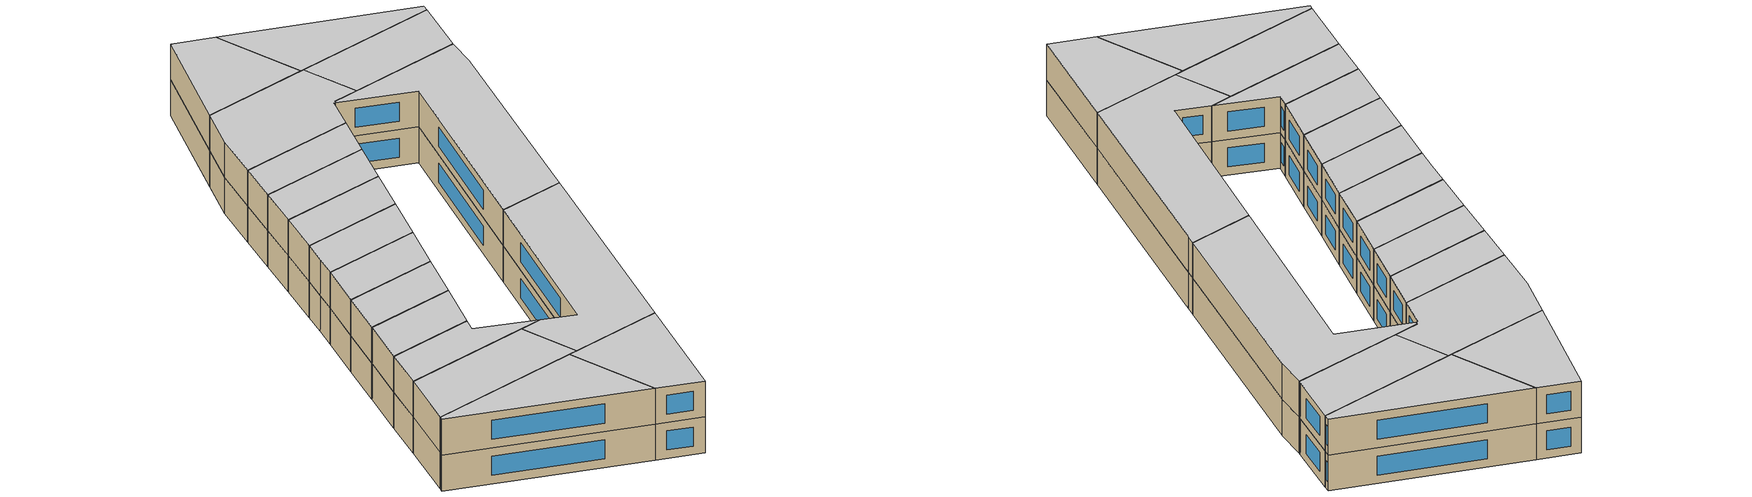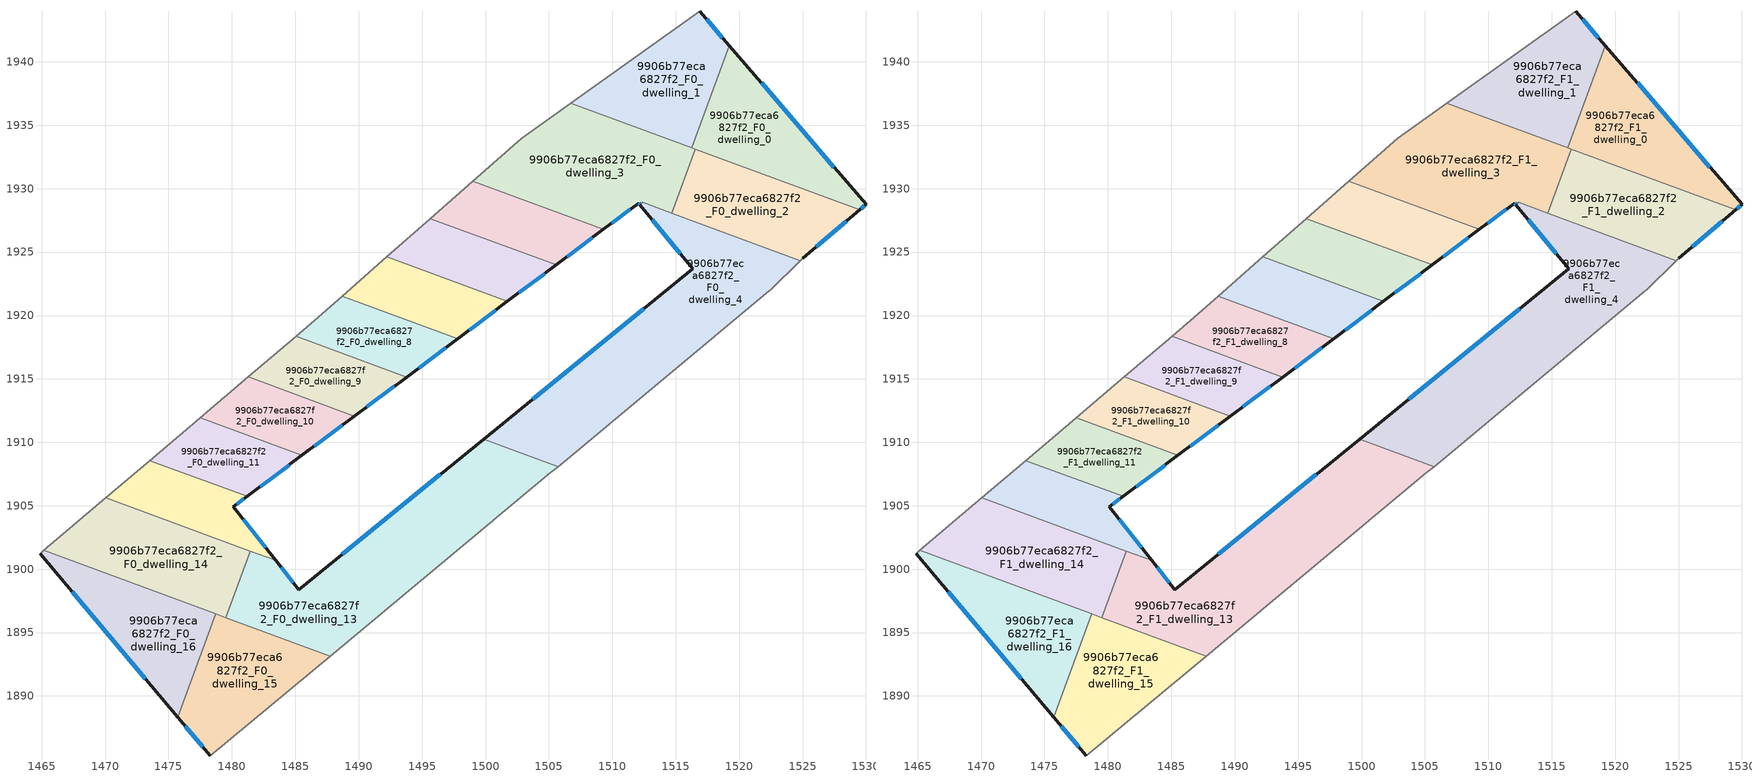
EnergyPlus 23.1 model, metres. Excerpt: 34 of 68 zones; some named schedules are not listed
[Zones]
9906b77eca6827f2_F0_dwelling_0
 floor ground (EU_floor_Construction): 1519.23,1941.28 1530,1928.77 1529.49,1928.33 1516.26,1933.21 z0
 wall outside (EU_wall_Construction): 1529.49,1928.33 1530,1928.77 1519.23,1941.28 z0:3
 wall to 9906b77eca6827f2_F0_dwelling_1 (EU_wall_Construction): 1519.23,1941.28 1516.26,1933.21 z0:3
 wall to 9906b77eca6827f2_F0_dwelling_2 (EU_wall_Construction): 1516.54,1933.11 1529.49,1928.33 z0:3
 wall to 9906b77eca6827f2_F0_dwelling_3 (EU_wall_Construction): 1516.26,1933.21 1516.54,1933.11 z0:3
 window (EU_Window_Construction): 1529.61,1928.44 1529.88,1928.67 / 1527.47,1931.7 1521.76,1938.34 z0.7:2.3
9906b77eca6827f2_F0_dwelling_1
 floor ground (EU_floor_Construction): 1516.89,1943.99 1519.23,1941.28 1516.26,1933.21 1506.7,1936.74 z0
 wall outside (EU_wall_Construction): 1519.23,1941.28 1516.89,1943.99 z0:3
 wall adiabatic (EU_wall_Construction): 1516.89,1943.99 1506.7,1936.74 z0:3
 wall to 9906b77eca6827f2_F0_dwelling_3 (EU_wall_Construction): 1506.7,1936.74 1516.26,1933.21 z0:3
 window (EU_Window_Construction): 1518.68,1941.91 1517.44,1943.35 z0.7:2.3
9906b77eca6827f2_F0_dwelling_10
 floor ground (EU_floor_Construction): 1489.67,1912.07 1485.53,1908.97 1477.49,1911.93 1481.3,1915.16 z0
 wall outside (EU_wall_Construction): 1485.53,1908.97 1489.67,1912.07 z0:3
 wall adiabatic (EU_wall_Construction): 1481.3,1915.16 1477.49,1911.93 z0:3
 wall to 9906b77eca6827f2_F0_dwelling_9 (EU_wall_Construction): 1489.67,1912.07 1481.3,1915.16 z0:3
 wall to 9906b77eca6827f2_F0_dwelling_11 (EU_wall_Construction): 1477.49,1911.93 1485.53,1908.97 z0:3
 window (EU_Window_Construction): 1486.5,1909.7 1488.69,1911.34 z0.7:2.3
9906b77eca6827f2_F0_dwelling_11
 floor ground (EU_floor_Construction): 1485.53,1908.97 1481.21,1905.73 1473.52,1908.57 1477.45,1911.9 1477.49,1911.93 z0
 wall outside (EU_wall_Construction): 1481.21,1905.73 1485.53,1908.97 z0:3
 wall adiabatic (EU_wall_Construction): 1477.49,1911.93 1477.45,1911.9 1473.52,1908.57 z0:3
 wall to 9906b77eca6827f2_F0_dwelling_12 (EU_wall_Construction): 1473.52,1908.57 1481.2,1905.73 z0:3
 window (EU_Window_Construction): 1482.22,1906.49 1484.51,1908.21 z0.7:2.3
9906b77eca6827f2_F0_dwelling_12
 floor ground (EU_floor_Construction): 1481.2,1905.73 1480.11,1904.91 1483.46,1900.69 1470.06,1905.63 1473.52,1908.57 z0
 wall outside (EU_wall_Construction): 1483.46,1900.69 1480.11,1904.91 1481.21,1905.73 z0:3
 wall adiabatic (EU_wall_Construction): 1473.52,1908.57 1470.06,1905.63 z0:3
 wall to 9906b77eca6827f2_F0_dwelling_14 (EU_wall_Construction): 1470.06,1905.63 1481.45,1901.43 z0:3
 wall to 9906b77eca6827f2_F0_dwelling_13 (EU_wall_Construction): 1481.45,1901.43 1483.46,1900.69 z0:3
 window (EU_Window_Construction): 1482.67,1901.68 1480.89,1903.92 / 1480.36,1905.1 1480.95,1905.54 z0.7:2.3
9906b77eca6827f2_F0_dwelling_13
 floor ground (EU_floor_Construction): 1505.72,1908.09 1504.96,1907.46 1504.88,1907.39 1487.75,1893.15 1479.52,1896.18 1481.45,1901.43 1483.46,1900.69 1485.29,1898.39 1499.85,1910.26 z0
 wall outside (EU_wall_Construction): 1499.85,1910.26 1485.29,1898.39 1483.46,1900.69 z0:3
 wall adiabatic (EU_wall_Construction): 1487.75,1893.15 1504.88,1907.39 1504.97,1907.46 1505.72,1908.09 z0:3
 wall to 9906b77eca6827f2_F0_dwelling_4 (EU_wall_Construction): 1505.72,1908.09 1499.85,1910.26 z0:3
 wall to 9906b77eca6827f2_F0_dwelling_14 (EU_wall_Construction): 1481.45,1901.43 1479.52,1896.18 z0:3
 wall to 9906b77eca6827f2_F0_dwelling_15 (EU_wall_Construction): 1479.52,1896.18 1487.75,1893.15 z0:3
 window (EU_Window_Construction): 1496.43,1907.47 1488.71,1901.17 / 1484.86,1898.93 1483.89,1900.15 z0.7:2.3
9906b77eca6827f2_F0_dwelling_14
 floor ground (EU_floor_Construction): 1481.45,1901.43 1479.52,1896.18 1465.16,1901.48 1470.06,1905.63 z0
 wall adiabatic (EU_wall_Construction): 1470.06,1905.63 1465.16,1901.48 z0:3
 wall to 9906b77eca6827f2_F0_dwelling_16 (EU_wall_Construction): 1465.16,1901.48 1478.75,1896.47 z0:3
 wall to 9906b77eca6827f2_F0_dwelling_15 (EU_wall_Construction): 1478.74,1896.47 1479.52,1896.18 z0:3
9906b77eca6827f2_F0_dwelling_15
 floor ground (EU_floor_Construction): 1487.75,1893.15 1478.3,1885.28 1475.74,1888.32 1478.74,1896.47 z0
 wall outside (EU_wall_Construction): 1475.74,1888.32 1478.3,1885.28 z0:3
 wall adiabatic (EU_wall_Construction): 1478.3,1885.28 1487.75,1893.15 z0:3
 wall to 9906b77eca6827f2_F0_dwelling_16 (EU_wall_Construction): 1478.74,1896.47 1475.74,1888.32 z0:3
 window (EU_Window_Construction): 1476.34,1887.61 1477.7,1886 z0.7:2.3
9906b77eca6827f2_F0_dwelling_16
 floor ground (EU_floor_Construction): 1478.74,1896.47 1475.74,1888.32 1464.87,1901.23 1465.16,1901.48 z0
 wall outside (EU_wall_Construction): 1464.87,1901.23 1475.74,1888.32 z0:3
 wall adiabatic (EU_wall_Construction): 1465.16,1901.48 1464.87,1901.23 z0:3
 window (EU_Window_Construction): 1467.42,1898.2 1473.19,1891.35 z0.7:2.3
9906b77eca6827f2_F0_dwelling_2
 floor ground (EU_floor_Construction): 1529.49,1928.33 1525.01,1924.52 1524.81,1924.33 1514.68,1928.07 1516.54,1933.11 z0
 wall outside (EU_wall_Construction): 1525.01,1924.52 1529.49,1928.33 z0:3
 wall adiabatic (EU_wall_Construction): 1524.81,1924.33 1525.01,1924.52 z0:3
 wall to 9906b77eca6827f2_F0_dwelling_3 (EU_wall_Construction): 1516.54,1933.11 1514.68,1928.07 z0:3
 wall to 9906b77eca6827f2_F0_dwelling_4 (EU_wall_Construction): 1514.68,1928.07 1524.81,1924.33 z0:3
 window (EU_Window_Construction): 1526.06,1925.42 1528.44,1927.44 z0.7:2.3
9906b77eca6827f2_F0_dwelling_3
 floor ground (EU_floor_Construction): 1516.54,1933.11 1514.68,1928.07 1512.39,1928.91 1512.17,1928.75 1512.08,1928.87 1509.3,1926.78 1498.99,1930.59 1502.84,1933.99 1506.7,1936.74 z0
 wall outside (EU_wall_Construction): 1509.3,1926.78 1512.08,1928.87 1512.17,1928.75 z0:3
 wall adiabatic (EU_wall_Construction): 1506.7,1936.74 1502.84,1933.99 1498.99,1930.59 z0:3
 wall to 9906b77eca6827f2_F0_dwelling_4 (EU_wall_Construction): 1512.17,1928.75 1512.39,1928.91 1514.68,1928.07 z0:3
 wall to 9906b77eca6827f2_F0_dwelling_5 (EU_wall_Construction): 1498.99,1930.59 1509.3,1926.78 z0:3
 window (EU_Window_Construction): 1512.1,1928.84 1512.15,1928.78 / 1509.95,1927.27 1511.43,1928.38 z0.7:2.3
9906b77eca6827f2_F0_dwelling_4
 floor ground (EU_floor_Construction): 1524.81,1924.33 1522.5,1922.05 1522.39,1921.96 1505.72,1908.09 1499.85,1910.26 1516.35,1923.7 1512.17,1928.75 1512.39,1928.91 z0
 wall outside (EU_wall_Construction): 1512.17,1928.75 1516.35,1923.7 1499.85,1910.26 z0:3
 wall adiabatic (EU_wall_Construction): 1505.72,1908.09 1522.39,1921.96 1522.5,1922.05 1524.81,1924.33 z0:3
 window (EU_Window_Construction): 1513.15,1927.57 1515.37,1924.89 / 1512.48,1920.54 1503.73,1913.41 z0.7:2.3
9906b77eca6827f2_F0_dwelling_5
 floor ground (EU_floor_Construction): 1509.3,1926.78 1505.56,1923.98 1495.65,1927.64 1498.99,1930.59 z0
 wall outside (EU_wall_Construction): 1505.56,1923.98 1509.3,1926.78 z0:3
 wall adiabatic (EU_wall_Construction): 1498.99,1930.59 1495.65,1927.64 z0:3
 wall to 9906b77eca6827f2_F0_dwelling_6 (EU_wall_Construction): 1495.65,1927.64 1505.56,1923.98 z0:3
 window (EU_Window_Construction): 1506.44,1924.64 1508.42,1926.13 z0.7:2.3
9906b77eca6827f2_F0_dwelling_6
 floor ground (EU_floor_Construction): 1505.56,1923.98 1501.72,1921.11 1492.22,1924.61 1495.65,1927.64 z0
 wall outside (EU_wall_Construction): 1501.72,1921.11 1505.56,1923.98 z0:3
 wall adiabatic (EU_wall_Construction): 1495.65,1927.64 1492.22,1924.61 z0:3
 wall to 9906b77eca6827f2_F0_dwelling_7 (EU_wall_Construction): 1492.22,1924.61 1501.72,1921.11 z0:3
 window (EU_Window_Construction): 1502.63,1921.78 1504.66,1923.31 z0.7:2.3
9906b77eca6827f2_F0_dwelling_7
 floor ground (EU_floor_Construction): 1501.72,1921.11 1497.8,1918.17 1488.72,1921.51 1492.22,1924.61 z0
 wall outside (EU_wall_Construction): 1497.8,1918.17 1501.72,1921.11 z0:3
 wall adiabatic (EU_wall_Construction): 1492.22,1924.61 1488.72,1921.51 z0:3
 wall to 9906b77eca6827f2_F0_dwelling_8 (EU_wall_Construction): 1488.71,1921.51 1497.8,1918.17 z0:3
 window (EU_Window_Construction): 1498.72,1918.86 1500.8,1920.42 z0.7:2.3
9906b77eca6827f2_F0_dwelling_8
 floor ground (EU_floor_Construction): 1497.8,1918.17 1493.77,1915.15 1485.07,1918.36 1486.82,1919.84 1488.72,1921.51 z0
 wall outside (EU_wall_Construction): 1493.77,1915.15 1497.8,1918.17 z0:3
 wall adiabatic (EU_wall_Construction): 1488.72,1921.51 1486.82,1919.84 1485.07,1918.36 z0:3
 wall to 9906b77eca6827f2_F0_dwelling_9 (EU_wall_Construction): 1485.07,1918.36 1493.77,1915.15 z0:3
 window (EU_Window_Construction): 1494.72,1915.86 1496.85,1917.46 z0.7:2.3
9906b77eca6827f2_F0_dwelling_9
 floor ground (EU_floor_Construction): 1493.77,1915.15 1489.67,1912.07 1481.3,1915.16 1485.07,1918.36 z0
 wall outside (EU_wall_Construction): 1489.67,1912.07 1493.77,1915.15 z0:3
 wall adiabatic (EU_wall_Construction): 1485.07,1918.36 1481.3,1915.16 z0:3
 window (EU_Window_Construction): 1490.63,1912.8 1492.81,1914.43 z0.7:2.3
9906b77eca6827f2_F1_dwelling_0
 floor to 9906b77eca6827f2_F0_dwelling_0 (EU_floor_Construction): 1519.23,1941.28 1530,1928.77 1529.49,1928.33 1516.26,1933.21 z3
 wall outside (EU_wall_Construction): 1529.49,1928.33 1530,1928.77 1519.23,1941.28 z3:6
 wall to 9906b77eca6827f2_F1_dwelling_1 (EU_wall_Construction): 1519.23,1941.28 1516.26,1933.21 z3:6
 wall to 9906b77eca6827f2_F1_dwelling_2 (EU_wall_Construction): 1516.54,1933.11 1529.49,1928.33 z3:6
 wall to 9906b77eca6827f2_F1_dwelling_3 (EU_wall_Construction): 1516.26,1933.21 1516.54,1933.11 z3:6
 window (EU_Window_Construction): 1529.61,1928.44 1529.88,1928.67 / 1527.47,1931.7 1521.76,1938.34 z3.7:5.3
 ceiling to 9906b77eca6827f2_F2_dwelling_0 (EU_floor_Construction): 1530,1928.77 1519.23,1941.28 1516.26,1933.21 1529.49,1928.33 z6
9906b77eca6827f2_F1_dwelling_1
 floor to 9906b77eca6827f2_F0_dwelling_1 (EU_floor_Construction): 1516.89,1943.99 1519.23,1941.28 1516.26,1933.21 1506.7,1936.74 z3
 wall outside (EU_wall_Construction): 1519.23,1941.28 1516.89,1943.99 z3:6
 wall adiabatic (EU_wall_Construction): 1516.89,1943.99 1506.7,1936.74 z3:6
 wall to 9906b77eca6827f2_F1_dwelling_3 (EU_wall_Construction): 1506.7,1936.74 1516.26,1933.21 z3:6
 window (EU_Window_Construction): 1518.68,1941.91 1517.44,1943.35 z3.7:5.3
 ceiling to 9906b77eca6827f2_F2_dwelling_1 (EU_floor_Construction): 1516.26,1933.21 1519.23,1941.28 1516.89,1943.99 1506.7,1936.74 z6
9906b77eca6827f2_F1_dwelling_10
 floor to 9906b77eca6827f2_F0_dwelling_10 (EU_floor_Construction): 1489.67,1912.07 1485.53,1908.97 1477.49,1911.93 1481.3,1915.16 z3
 wall outside (EU_wall_Construction): 1485.53,1908.97 1489.67,1912.07 z3:6
 wall adiabatic (EU_wall_Construction): 1481.3,1915.16 1477.49,1911.93 z3:6
 wall to 9906b77eca6827f2_F1_dwelling_9 (EU_wall_Construction): 1489.67,1912.07 1481.3,1915.16 z3:6
 wall to 9906b77eca6827f2_F1_dwelling_11 (EU_wall_Construction): 1477.49,1911.93 1485.53,1908.97 z3:6
 window (EU_Window_Construction): 1486.5,1909.7 1488.69,1911.34 z3.7:5.3
 ceiling to 9906b77eca6827f2_F2_dwelling_10 (EU_floor_Construction): 1489.67,1912.07 1481.3,1915.16 1477.49,1911.93 1485.53,1908.97 z6
9906b77eca6827f2_F1_dwelling_11
 floor to 9906b77eca6827f2_F0_dwelling_11 (EU_floor_Construction): 1485.53,1908.97 1481.2,1905.73 1473.52,1908.57 1477.45,1911.9 1477.49,1911.93 z3
 wall outside (EU_wall_Construction): 1481.21,1905.73 1485.53,1908.97 z3:6
 wall adiabatic (EU_wall_Construction): 1477.49,1911.93 1477.45,1911.9 1473.52,1908.57 z3:6
 wall to 9906b77eca6827f2_F1_dwelling_12 (EU_wall_Construction): 1473.52,1908.57 1481.2,1905.73 z3:6
 window (EU_Window_Construction): 1482.22,1906.49 1484.51,1908.21 z3.7:5.3
 ceiling to 9906b77eca6827f2_F2_dwelling_11 (EU_floor_Construction): 1485.53,1908.97 1477.49,1911.93 1477.45,1911.9 1473.52,1908.57 1481.2,1905.73 z6
9906b77eca6827f2_F1_dwelling_12
 floor to 9906b77eca6827f2_F0_dwelling_12 (EU_floor_Construction): 1481.2,1905.73 1480.11,1904.91 1483.46,1900.69 1470.06,1905.63 1473.52,1908.57 z3
 wall outside (EU_wall_Construction): 1483.46,1900.69 1480.11,1904.91 1481.21,1905.73 z3:6
 wall adiabatic (EU_wall_Construction): 1473.52,1908.57 1470.06,1905.63 z3:6
 wall to 9906b77eca6827f2_F1_dwelling_14 (EU_wall_Construction): 1470.06,1905.63 1481.45,1901.43 z3:6
 wall to 9906b77eca6827f2_F1_dwelling_13 (EU_wall_Construction): 1481.45,1901.43 1483.46,1900.69 z3:6
 window (EU_Window_Construction): 1482.67,1901.68 1480.89,1903.92 / 1480.36,1905.1 1480.95,1905.54 z3.7:5.3
 ceiling to 9906b77eca6827f2_F2_dwelling_12 (EU_floor_Construction): 1483.46,1900.69 1480.11,1904.91 1481.2,1905.73 1473.52,1908.57 1470.06,1905.63 z6
9906b77eca6827f2_F1_dwelling_13
 floor to 9906b77eca6827f2_F0_dwelling_13 (EU_floor_Construction): 1505.72,1908.09 1504.96,1907.46 1504.88,1907.39 1487.75,1893.15 1479.52,1896.18 1481.45,1901.43 1483.46,1900.69 1485.29,1898.39 1499.85,1910.26 z3
 wall outside (EU_wall_Construction): 1499.85,1910.26 1485.29,1898.39 1483.46,1900.69 z3:6
 wall adiabatic (EU_wall_Construction): 1487.75,1893.15 1504.88,1907.39 1504.97,1907.46 1505.72,1908.09 z3:6
 wall to 9906b77eca6827f2_F1_dwelling_4 (EU_wall_Construction): 1505.72,1908.09 1499.85,1910.26 z3:6
 wall to 9906b77eca6827f2_F1_dwelling_14 (EU_wall_Construction): 1481.45,1901.43 1479.52,1896.18 z3:6
 wall to 9906b77eca6827f2_F1_dwelling_15 (EU_wall_Construction): 1479.52,1896.18 1487.75,1893.15 z3:6
 window (EU_Window_Construction): 1496.43,1907.47 1488.71,1901.17 / 1484.86,1898.93 1483.89,1900.15 z3.7:5.3
 ceiling to 9906b77eca6827f2_F2_dwelling_13 (EU_floor_Construction): 1504.88,1907.39 1504.96,1907.46 1505.72,1908.09 1499.85,1910.26 1485.29,1898.39 1483.46,1900.69 1481.45,1901.43 1479.52,1896.18 1487.75,1893.15 z6
9906b77eca6827f2_F1_dwelling_14
 floor to 9906b77eca6827f2_F0_dwelling_14 (EU_floor_Construction): 1481.45,1901.43 1479.52,1896.18 1465.16,1901.48 1470.06,1905.63 z3
 wall adiabatic (EU_wall_Construction): 1470.06,1905.63 1465.16,1901.48 z3:6
 wall to 9906b77eca6827f2_F1_dwelling_16 (EU_wall_Construction): 1465.16,1901.48 1478.75,1896.47 z3:6
 wall to 9906b77eca6827f2_F1_dwelling_15 (EU_wall_Construction): 1478.74,1896.47 1479.52,1896.18 z3:6
 ceiling to 9906b77eca6827f2_F2_dwelling_14 (EU_floor_Construction): 1479.52,1896.18 1481.45,1901.43 1470.06,1905.63 1465.16,1901.48 z6
9906b77eca6827f2_F1_dwelling_15
 floor to 9906b77eca6827f2_F0_dwelling_15 (EU_floor_Construction): 1487.75,1893.15 1478.3,1885.28 1475.74,1888.32 1478.74,1896.47 z3
 wall outside (EU_wall_Construction): 1475.74,1888.32 1478.3,1885.28 z3:6
 wall adiabatic (EU_wall_Construction): 1478.3,1885.28 1487.75,1893.15 z3:6
 wall to 9906b77eca6827f2_F1_dwelling_16 (EU_wall_Construction): 1478.74,1896.47 1475.74,1888.32 z3:6
 window (EU_Window_Construction): 1476.34,1887.61 1477.7,1886 z3.7:5.3
 ceiling to 9906b77eca6827f2_F2_dwelling_15 (EU_floor_Construction): 1487.75,1893.15 1478.74,1896.47 1475.74,1888.32 1478.3,1885.28 z6
9906b77eca6827f2_F1_dwelling_16
 floor to 9906b77eca6827f2_F0_dwelling_16 (EU_floor_Construction): 1478.74,1896.47 1475.74,1888.32 1464.87,1901.23 1465.16,1901.48 z3
 wall outside (EU_wall_Construction): 1464.87,1901.23 1475.74,1888.32 z3:6
 wall adiabatic (EU_wall_Construction): 1465.16,1901.48 1464.87,1901.23 z3:6
 window (EU_Window_Construction): 1467.42,1898.2 1473.19,1891.35 z3.7:5.3
 ceiling to 9906b77eca6827f2_F2_dwelling_16 (EU_floor_Construction): 1475.74,1888.32 1478.74,1896.47 1465.16,1901.48 1464.87,1901.23 z6
9906b77eca6827f2_F1_dwelling_2
 floor to 9906b77eca6827f2_F0_dwelling_2 (EU_floor_Construction): 1529.49,1928.33 1525.01,1924.52 1524.81,1924.33 1514.68,1928.07 1516.54,1933.11 z3
 wall outside (EU_wall_Construction): 1525.01,1924.52 1529.49,1928.33 z3:6
 wall adiabatic (EU_wall_Construction): 1524.81,1924.33 1525.01,1924.52 z3:6
 wall to 9906b77eca6827f2_F1_dwelling_3 (EU_wall_Construction): 1516.54,1933.11 1514.68,1928.07 z3:6
 wall to 9906b77eca6827f2_F1_dwelling_4 (EU_wall_Construction): 1514.68,1928.07 1524.81,1924.33 z3:6
 window (EU_Window_Construction): 1526.06,1925.42 1528.44,1927.44 z3.7:5.3
 ceiling to 9906b77eca6827f2_F2_dwelling_2 (EU_floor_Construction): 1529.49,1928.33 1516.54,1933.11 1514.68,1928.07 1524.81,1924.33 1525.01,1924.52 z6
9906b77eca6827f2_F1_dwelling_3
 floor to 9906b77eca6827f2_F0_dwelling_3 (EU_floor_Construction): 1516.54,1933.11 1514.68,1928.07 1512.39,1928.91 1512.17,1928.75 1512.08,1928.87 1509.3,1926.78 1498.99,1930.59 1502.84,1933.99 1506.7,1936.74 z3
 wall outside (EU_wall_Construction): 1509.3,1926.78 1512.08,1928.87 1512.17,1928.75 z3:6
 wall adiabatic (EU_wall_Construction): 1506.7,1936.74 1502.84,1933.99 1498.99,1930.59 z3:6
 wall to 9906b77eca6827f2_F1_dwelling_4 (EU_wall_Construction): 1512.17,1928.75 1512.39,1928.91 1514.68,1928.07 z3:6
 wall to 9906b77eca6827f2_F1_dwelling_5 (EU_wall_Construction): 1498.99,1930.59 1509.3,1926.78 z3:6
 window (EU_Window_Construction): 1512.1,1928.84 1512.15,1928.78 / 1509.95,1927.27 1511.43,1928.38 z3.7:5.3
 ceiling to 9906b77eca6827f2_F2_dwelling_3 (EU_floor_Construction): 1514.68,1928.07 1516.54,1933.11 1506.7,1936.74 1502.84,1933.99 1498.99,1930.59 1509.3,1926.78 1512.08,1928.87 1512.17,1928.75 1512.39,1928.91 z6
9906b77eca6827f2_F1_dwelling_4
 floor to 9906b77eca6827f2_F0_dwelling_4 (EU_floor_Construction): 1524.81,1924.33 1522.5,1922.05 1522.38,1921.96 1505.72,1908.09 1499.85,1910.26 1516.35,1923.7 1512.17,1928.75 1512.39,1928.91 z3
 wall outside (EU_wall_Construction): 1512.17,1928.75 1516.35,1923.7 1499.85,1910.26 z3:6
 wall adiabatic (EU_wall_Construction): 1505.72,1908.09 1522.39,1921.96 1522.5,1922.05 1524.81,1924.33 z3:6
 window (EU_Window_Construction): 1513.15,1927.57 1515.37,1924.89 / 1512.48,1920.54 1503.73,1913.41 z3.7:5.3
 ceiling to 9906b77eca6827f2_F2_dwelling_4 (EU_floor_Construction): 1522.38,1921.96 1522.5,1922.05 1524.81,1924.33 1512.39,1928.91 1512.17,1928.75 1516.35,1923.7 1499.85,1910.26 1505.72,1908.09 z6
9906b77eca6827f2_F1_dwelling_5
 floor to 9906b77eca6827f2_F0_dwelling_5 (EU_floor_Construction): 1509.3,1926.78 1505.56,1923.98 1495.65,1927.64 1498.99,1930.59 z3
 wall outside (EU_wall_Construction): 1505.56,1923.98 1509.3,1926.78 z3:6
 wall adiabatic (EU_wall_Construction): 1498.99,1930.59 1495.65,1927.64 z3:6
 wall to 9906b77eca6827f2_F1_dwelling_6 (EU_wall_Construction): 1495.65,1927.64 1505.56,1923.98 z3:6
 window (EU_Window_Construction): 1506.44,1924.64 1508.42,1926.13 z3.7:5.3
 ceiling to 9906b77eca6827f2_F2_dwelling_5 (EU_floor_Construction): 1509.3,1926.78 1498.99,1930.59 1495.65,1927.64 1505.56,1923.98 z6
9906b77eca6827f2_F1_dwelling_6
 floor to 9906b77eca6827f2_F0_dwelling_6 (EU_floor_Construction): 1505.56,1923.98 1501.72,1921.11 1492.22,1924.61 1495.65,1927.64 z3
 wall outside (EU_wall_Construction): 1501.72,1921.11 1505.56,1923.98 z3:6
 wall adiabatic (EU_wall_Construction): 1495.65,1927.64 1492.22,1924.61 z3:6
 wall to 9906b77eca6827f2_F1_dwelling_7 (EU_wall_Construction): 1492.22,1924.61 1501.72,1921.11 z3:6
 window (EU_Window_Construction): 1502.63,1921.78 1504.66,1923.31 z3.7:5.3
 ceiling to 9906b77eca6827f2_F2_dwelling_6 (EU_floor_Construction): 1505.56,1923.98 1495.65,1927.64 1492.22,1924.61 1501.72,1921.11 z6
9906b77eca6827f2_F1_dwelling_7
 floor to 9906b77eca6827f2_F0_dwelling_7 (EU_floor_Construction): 1501.72,1921.11 1497.8,1918.17 1488.71,1921.51 1492.22,1924.61 z3
 wall outside (EU_wall_Construction): 1497.8,1918.17 1501.72,1921.11 z3:6
 wall adiabatic (EU_wall_Construction): 1492.22,1924.61 1488.72,1921.51 z3:6
 wall to 9906b77eca6827f2_F1_dwelling_8 (EU_wall_Construction): 1488.71,1921.51 1497.8,1918.17 z3:6
 window (EU_Window_Construction): 1498.72,1918.86 1500.8,1920.42 z3.7:5.3
 ceiling to 9906b77eca6827f2_F2_dwelling_7 (EU_floor_Construction): 1501.72,1921.11 1492.22,1924.61 1488.71,1921.51 1497.8,1918.17 z6
9906b77eca6827f2_F1_dwelling_8
 floor to 9906b77eca6827f2_F0_dwelling_8 (EU_floor_Construction): 1497.8,1918.17 1493.77,1915.15 1485.07,1918.36 1486.82,1919.84 1488.71,1921.51 z3
 wall outside (EU_wall_Construction): 1493.77,1915.15 1497.8,1918.17 z3:6
 wall adiabatic (EU_wall_Construction): 1488.72,1921.51 1486.82,1919.84 1485.07,1918.36 z3:6
 wall to 9906b77eca6827f2_F1_dwelling_9 (EU_wall_Construction): 1485.07,1918.36 1493.77,1915.15 z3:6
 window (EU_Window_Construction): 1494.72,1915.86 1496.85,1917.46 z3.7:5.3
 ceiling to 9906b77eca6827f2_F2_dwelling_8 (EU_floor_Construction): 1497.8,1918.17 1488.71,1921.51 1486.82,1919.84 1485.07,1918.36 1493.77,1915.15 z6
9906b77eca6827f2_F1_dwelling_9
 floor to 9906b77eca6827f2_F0_dwelling_9 (EU_floor_Construction): 1493.77,1915.15 1489.67,1912.07 1481.3,1915.16 1485.07,1918.36 z3
 wall outside (EU_wall_Construction): 1489.67,1912.07 1493.77,1915.15 z3:6
 wall adiabatic (EU_wall_Construction): 1485.07,1918.36 1481.3,1915.16 z3:6
 window (EU_Window_Construction): 1490.63,1912.8 1492.81,1914.43 z3.7:5.3
 ceiling to 9906b77eca6827f2_F2_dwelling_9 (EU_floor_Construction): 1493.77,1915.15 1485.07,1918.36 1481.3,1915.16 1489.67,1912.07 z6
[Building]
EU S2 Campaign: North Axis=0; Terrain=City; Solar Distribution=FullExterior
[Site:Location]
Budapest.Ferenc.Liszt.Intl.AP: Latitude=47.437; Longitude=19.256; Time Zone=1; Elevation=185
[SizingPeriod:WeatherFileDays]
AnnualSizingPeriod: Begin Month=1; Begin Day of Month=1; End Month=12; End Day of Month=31; Day of Week for Start Day=Monday; Use Weather File Daylight Saving Period=No; Use Weather File Rain and Snow Indicators=No
[MATERIAL]
EU_InternalMass_Material: Roughness=MediumRough; Thickness=0.1; Conductivity=1; Density=1800; Specific Heat=900; Thermal Absorptance=0.9; Solar Absorptance=0.7; Visible Absorptance=0.7
[MATERIAL:NOMASS] Roughness=MediumRough; Thermal Absorptance=0.9; Solar Absorptance=0.7; Visible Absorptance=0.7
Name | Thermal Resistance
EU_wall_NoMass | 0.832559
EU_floor_NoMass | 0.872794
[WINDOWMATERIAL:SIMPLEGLAZINGSYSTEM]
EU_Window_SimpleGlazing: UFactor=2.79869; Solar Heat Gain Coefficient=0.75; Visible Transmittance=0.75
[CONSTRUCTION]
EU_wall_Construction: EU_wall_NoMass
EU_floor_Construction: EU_floor_NoMass
EU_Window_Construction: EU_Window_SimpleGlazing
EU_InternalMass_Construction: EU_InternalMass_Material
[ZONE] Type=1; Multiplier=1; Ceiling Height=autocalculate; Floor Area=autocalculate; Part of Total Floor Area=Yes
Name | Volume
9906b77eca6827f2_F0_dwelling_0; 9906b77eca6827f2_F1_dwelling_0; 9906b77eca6827f2_F0_dwelling_15; 9906b77eca6827f2_F1_dwelling_15 | 198.294
9906b77eca6827f2_F0_dwelling_1; 9906b77eca6827f2_F1_dwelling_1 | 198.291
9906b77eca6827f2_F0_dwelling_10; 9906b77eca6827f2_F1_dwelling_10 | 113.872
9906b77eca6827f2_F0_dwelling_11; 9906b77eca6827f2_F1_dwelling_11 | 113.916
9906b77eca6827f2_F0_dwelling_12; 9906b77eca6827f2_F1_dwelling_12 | 122.114
9906b77eca6827f2_F0_dwelling_13; 9906b77eca6827f2_F1_dwelling_13 | 445.555
9906b77eca6827f2_F0_dwelling_14; 9906b77eca6827f2_F1_dwelling_14 | 230.148
9906b77eca6827f2_F0_dwelling_16; 9906b77eca6827f2_F1_dwelling_16; 9906b77eca6827f2_F0_dwelling_2; 9906b77eca6827f2_F1_dwelling_2 | 198.279
9906b77eca6827f2_F0_dwelling_3 | 301.002
9906b77eca6827f2_F1_dwelling_3 | 301.003
9906b77eca6827f2_F0_dwelling_4; 9906b77eca6827f2_F1_dwelling_4 | 441.333
9906b77eca6827f2_F0_dwelling_5; 9906b77eca6827f2_F1_dwelling_5 | 126.714
9906b77eca6827f2_F0_dwelling_6; 9906b77eca6827f2_F1_dwelling_6 | 124.904
9906b77eca6827f2_F0_dwelling_7 | 122.438
9906b77eca6827f2_F1_dwelling_7 | 122.439
9906b77eca6827f2_F0_dwelling_8 | 119.861
9906b77eca6827f2_F1_dwelling_8 | 119.86
9906b77eca6827f2_F0_dwelling_9; 9906b77eca6827f2_F1_dwelling_9 | 117.555
[INTERNALMASS] Construction=EU_InternalMass_Construction
Name | Zone or ZoneList | Surface Area
9906b77eca6827f2_F0_dwelling_0_EU_InternalMass | 9906b77eca6827f2_F0_dwelling_0 | 66.0977
9906b77eca6827f2_F0_dwelling_1_EU_InternalMass | 9906b77eca6827f2_F0_dwelling_1 | 66.1018
9906b77eca6827f2_F0_dwelling_2_EU_InternalMass | 9906b77eca6827f2_F0_dwelling_2 | 66.0934
9906b77eca6827f2_F0_dwelling_3_EU_InternalMass | 9906b77eca6827f2_F0_dwelling_3 | 100.334
9906b77eca6827f2_F0_dwelling_4_EU_InternalMass | 9906b77eca6827f2_F0_dwelling_4 | 147.117
9906b77eca6827f2_F0_dwelling_5_EU_InternalMass | 9906b77eca6827f2_F0_dwelling_5 | 42.2379
9906b77eca6827f2_F0_dwelling_6_EU_InternalMass | 9906b77eca6827f2_F0_dwelling_6 | 41.6346
9906b77eca6827f2_F0_dwelling_7_EU_InternalMass | 9906b77eca6827f2_F0_dwelling_7 | 40.8127
9906b77eca6827f2_F0_dwelling_8_EU_InternalMass | 9906b77eca6827f2_F0_dwelling_8 | 39.9535
9906b77eca6827f2_F0_dwelling_9_EU_InternalMass | 9906b77eca6827f2_F0_dwelling_9 | 39.1851
9906b77eca6827f2_F0_dwelling_10_EU_InternalMass | 9906b77eca6827f2_F0_dwelling_10 | 37.9613
9906b77eca6827f2_F0_dwelling_11_EU_InternalMass | 9906b77eca6827f2_F0_dwelling_11 | 37.9665
9906b77eca6827f2_F0_dwelling_12_EU_InternalMass | 9906b77eca6827f2_F0_dwelling_12 | 40.7047
9906b77eca6827f2_F0_dwelling_13_EU_InternalMass | 9906b77eca6827f2_F0_dwelling_13 | 148.538
9906b77eca6827f2_F0_dwelling_14_EU_InternalMass | 9906b77eca6827f2_F0_dwelling_14 | 76.7185
9906b77eca6827f2_F0_dwelling_15_EU_InternalMass | 9906b77eca6827f2_F0_dwelling_15 | 66.1021
9906b77eca6827f2_F0_dwelling_16_EU_InternalMass | 9906b77eca6827f2_F0_dwelling_16 | 66.096
9906b77eca6827f2_F1_dwelling_0_EU_InternalMass | 9906b77eca6827f2_F1_dwelling_0 | 66.0977
9906b77eca6827f2_F1_dwelling_1_EU_InternalMass | 9906b77eca6827f2_F1_dwelling_1 | 66.1018
9906b77eca6827f2_F1_dwelling_2_EU_InternalMass | 9906b77eca6827f2_F1_dwelling_2 | 66.0934
9906b77eca6827f2_F1_dwelling_3_EU_InternalMass | 9906b77eca6827f2_F1_dwelling_3 | 100.334
9906b77eca6827f2_F1_dwelling_4_EU_InternalMass | 9906b77eca6827f2_F1_dwelling_4 | 147.117
9906b77eca6827f2_F1_dwelling_5_EU_InternalMass | 9906b77eca6827f2_F1_dwelling_5 | 42.2379
9906b77eca6827f2_F1_dwelling_6_EU_InternalMass | 9906b77eca6827f2_F1_dwelling_6 | 41.6346
9906b77eca6827f2_F1_dwelling_7_EU_InternalMass | 9906b77eca6827f2_F1_dwelling_7 | 40.8127
9906b77eca6827f2_F1_dwelling_8_EU_InternalMass | 9906b77eca6827f2_F1_dwelling_8 | 39.9535
9906b77eca6827f2_F1_dwelling_9_EU_InternalMass | 9906b77eca6827f2_F1_dwelling_9 | 39.1851
9906b77eca6827f2_F1_dwelling_10_EU_InternalMass | 9906b77eca6827f2_F1_dwelling_10 | 37.9613
9906b77eca6827f2_F1_dwelling_11_EU_InternalMass | 9906b77eca6827f2_F1_dwelling_11 | 37.9665
9906b77eca6827f2_F1_dwelling_12_EU_InternalMass | 9906b77eca6827f2_F1_dwelling_12 | 40.7047
9906b77eca6827f2_F1_dwelling_13_EU_InternalMass | 9906b77eca6827f2_F1_dwelling_13 | 148.538
9906b77eca6827f2_F1_dwelling_14_EU_InternalMass | 9906b77eca6827f2_F1_dwelling_14 | 76.7185
9906b77eca6827f2_F1_dwelling_15_EU_InternalMass | 9906b77eca6827f2_F1_dwelling_15 | 66.1021
9906b77eca6827f2_F1_dwelling_16_EU_InternalMass | 9906b77eca6827f2_F1_dwelling_16 | 66.096
[OTHEREQUIPMENT] Fuel Type=Electricity; Design Level Calculation Method=Watts/Area; Power per Zone Floor Area=1; Fraction Latent=0; Fraction Radiant=0; Fraction Lost=0; Carbon Dioxide Generation Rate=0; EndUse Subcategory=EU_Step8_InternalGains
Name | Zone or ZoneList or Space or SpaceList | Schedule
EU_Step8_InternalGain_9906b77eca6827f2_F0_dwelling_0_f000 | 9906b77eca6827f2_F0_dwelling_0 | EU_Step8_GainSchedule_9906b77eca6827f2_F0_dwelling_0_f000
EU_Step8_InternalGain_9906b77eca6827f2_F0_dwelling_1_f000 | 9906b77eca6827f2_F0_dwelling_1 | EU_Step8_GainSchedule_9906b77eca6827f2_F0_dwelling_1_f000
EU_Step8_InternalGain_9906b77eca6827f2_F0_dwelling_2_f000 | 9906b77eca6827f2_F0_dwelling_2 | EU_Step8_GainSchedule_9906b77eca6827f2_F0_dwelling_2_f000
EU_Step8_InternalGain_9906b77eca6827f2_F0_dwelling_3_f000 | 9906b77eca6827f2_F0_dwelling_3 | EU_Step8_GainSchedule_9906b77eca6827f2_F0_dwelling_3_f000
EU_Step8_InternalGain_9906b77eca6827f2_F0_dwelling_4_f000 | 9906b77eca6827f2_F0_dwelling_4 | EU_Step8_GainSchedule_9906b77eca6827f2_F0_dwelling_4_f000
EU_Step8_InternalGain_9906b77eca6827f2_F0_dwelling_5_f000 | 9906b77eca6827f2_F0_dwelling_5 | EU_Step8_GainSchedule_9906b77eca6827f2_F0_dwelling_5_f000
EU_Step8_InternalGain_9906b77eca6827f2_F0_dwelling_6_f000 | 9906b77eca6827f2_F0_dwelling_6 | EU_Step8_GainSchedule_9906b77eca6827f2_F0_dwelling_6_f000
EU_Step8_InternalGain_9906b77eca6827f2_F0_dwelling_7_f000 | 9906b77eca6827f2_F0_dwelling_7 | EU_Step8_GainSchedule_9906b77eca6827f2_F0_dwelling_7_f000
EU_Step8_InternalGain_9906b77eca6827f2_F0_dwelling_8_f000 | 9906b77eca6827f2_F0_dwelling_8 | EU_Step8_GainSchedule_9906b77eca6827f2_F0_dwelling_8_f000
EU_Step8_InternalGain_9906b77eca6827f2_F0_dwelling_9_f000 | 9906b77eca6827f2_F0_dwelling_9 | EU_Step8_GainSchedule_9906b77eca6827f2_F0_dwelling_9_f000
EU_Step8_InternalGain_9906b77eca6827f2_F0_dwelling_10_f000 | 9906b77eca6827f2_F0_dwelling_10 | EU_Step8_GainSchedule_9906b77eca6827f2_F0_dwelling_10_f000
EU_Step8_InternalGain_9906b77eca6827f2_F0_dwelling_11_f000 | 9906b77eca6827f2_F0_dwelling_11 | EU_Step8_GainSchedule_9906b77eca6827f2_F0_dwelling_11_f000
EU_Step8_InternalGain_9906b77eca6827f2_F0_dwelling_12_f000 | 9906b77eca6827f2_F0_dwelling_12 | EU_Step8_GainSchedule_9906b77eca6827f2_F0_dwelling_12_f000
EU_Step8_InternalGain_9906b77eca6827f2_F0_dwelling_13_f000 | 9906b77eca6827f2_F0_dwelling_13 | EU_Step8_GainSchedule_9906b77eca6827f2_F0_dwelling_13_f000
EU_Step8_InternalGain_9906b77eca6827f2_F0_dwelling_14_f000 | 9906b77eca6827f2_F0_dwelling_14 | EU_Step8_GainSchedule_9906b77eca6827f2_F0_dwelling_14_f000
EU_Step8_InternalGain_9906b77eca6827f2_F0_dwelling_15_f000 | 9906b77eca6827f2_F0_dwelling_15 | EU_Step8_GainSchedule_9906b77eca6827f2_F0_dwelling_15_f000
EU_Step8_InternalGain_9906b77eca6827f2_F0_dwelling_16_f000 | 9906b77eca6827f2_F0_dwelling_16 | EU_Step8_GainSchedule_9906b77eca6827f2_F0_dwelling_16_f000
EU_Step8_InternalGain_9906b77eca6827f2_F1_dwelling_0_f000 | 9906b77eca6827f2_F1_dwelling_0 | EU_Step8_GainSchedule_9906b77eca6827f2_F1_dwelling_0_f000
EU_Step8_InternalGain_9906b77eca6827f2_F1_dwelling_1_f000 | 9906b77eca6827f2_F1_dwelling_1 | EU_Step8_GainSchedule_9906b77eca6827f2_F1_dwelling_1_f000
EU_Step8_InternalGain_9906b77eca6827f2_F1_dwelling_2_f000 | 9906b77eca6827f2_F1_dwelling_2 | EU_Step8_GainSchedule_9906b77eca6827f2_F1_dwelling_2_f000
EU_Step8_InternalGain_9906b77eca6827f2_F1_dwelling_3_f000 | 9906b77eca6827f2_F1_dwelling_3 | EU_Step8_GainSchedule_9906b77eca6827f2_F1_dwelling_3_f000
EU_Step8_InternalGain_9906b77eca6827f2_F1_dwelling_4_f000 | 9906b77eca6827f2_F1_dwelling_4 | EU_Step8_GainSchedule_9906b77eca6827f2_F1_dwelling_4_f000
EU_Step8_InternalGain_9906b77eca6827f2_F1_dwelling_5_f000 | 9906b77eca6827f2_F1_dwelling_5 | EU_Step8_GainSchedule_9906b77eca6827f2_F1_dwelling_5_f000
EU_Step8_InternalGain_9906b77eca6827f2_F1_dwelling_6_f000 | 9906b77eca6827f2_F1_dwelling_6 | EU_Step8_GainSchedule_9906b77eca6827f2_F1_dwelling_6_f000
EU_Step8_InternalGain_9906b77eca6827f2_F1_dwelling_7_f000 | 9906b77eca6827f2_F1_dwelling_7 | EU_Step8_GainSchedule_9906b77eca6827f2_F1_dwelling_7_f000
EU_Step8_InternalGain_9906b77eca6827f2_F1_dwelling_8_f000 | 9906b77eca6827f2_F1_dwelling_8 | EU_Step8_GainSchedule_9906b77eca6827f2_F1_dwelling_8_f000
EU_Step8_InternalGain_9906b77eca6827f2_F1_dwelling_9_f000 | 9906b77eca6827f2_F1_dwelling_9 | EU_Step8_GainSchedule_9906b77eca6827f2_F1_dwelling_9_f000
EU_Step8_InternalGain_9906b77eca6827f2_F1_dwelling_10_f000 | 9906b77eca6827f2_F1_dwelling_10 | EU_Step8_GainSchedule_9906b77eca6827f2_F1_dwelling_10_f000
EU_Step8_InternalGain_9906b77eca6827f2_F1_dwelling_11_f000 | 9906b77eca6827f2_F1_dwelling_11 | EU_Step8_GainSchedule_9906b77eca6827f2_F1_dwelling_11_f000
EU_Step8_InternalGain_9906b77eca6827f2_F1_dwelling_12_f000 | 9906b77eca6827f2_F1_dwelling_12 | EU_Step8_GainSchedule_9906b77eca6827f2_F1_dwelling_12_f000
EU_Step8_InternalGain_9906b77eca6827f2_F1_dwelling_13_f000 | 9906b77eca6827f2_F1_dwelling_13 | EU_Step8_GainSchedule_9906b77eca6827f2_F1_dwelling_13_f000
EU_Step8_InternalGain_9906b77eca6827f2_F1_dwelling_14_f000 | 9906b77eca6827f2_F1_dwelling_14 | EU_Step8_GainSchedule_9906b77eca6827f2_F1_dwelling_14_f000
EU_Step8_InternalGain_9906b77eca6827f2_F1_dwelling_15_f000 | 9906b77eca6827f2_F1_dwelling_15 | EU_Step8_GainSchedule_9906b77eca6827f2_F1_dwelling_15_f000
EU_Step8_InternalGain_9906b77eca6827f2_F1_dwelling_16_f000 | 9906b77eca6827f2_F1_dwelling_16 | EU_Step8_GainSchedule_9906b77eca6827f2_F1_dwelling_16_f000
[ZONEVENTILATION:DESIGNFLOWRATE] Schedule=EU_AlwaysOn; Design Flow Rate Calculation Method=AirChanges/Hour; Air Changes per Hour=0.475469; Ventilation Type=Natural; Fan Pressure Rise=0; Fan Total Efficiency=1; Constant Term Coefficient=1; Temperature Term Coefficient=0; Velocity Term Coefficient=0; Velocity Squared Term Coefficient=0; Minimum Indoor Temperature=-100; Maximum Indoor Temperature=100; Delta Temperature=-100; Minimum Outdoor Temperature=-100; Maximum Outdoor Temperature=100; Maximum Wind Speed=40
Name | Zone or ZoneList or Space or SpaceList
EU_ConstantAir_9906b77eca6827f2_F0_dwelling_0 | 9906b77eca6827f2_F0_dwelling_0
EU_ConstantAir_9906b77eca6827f2_F0_dwelling_1 | 9906b77eca6827f2_F0_dwelling_1
EU_ConstantAir_9906b77eca6827f2_F0_dwelling_2 | 9906b77eca6827f2_F0_dwelling_2
EU_ConstantAir_9906b77eca6827f2_F0_dwelling_3 | 9906b77eca6827f2_F0_dwelling_3
EU_ConstantAir_9906b77eca6827f2_F0_dwelling_4 | 9906b77eca6827f2_F0_dwelling_4
EU_ConstantAir_9906b77eca6827f2_F0_dwelling_5 | 9906b77eca6827f2_F0_dwelling_5
EU_ConstantAir_9906b77eca6827f2_F0_dwelling_6 | 9906b77eca6827f2_F0_dwelling_6
EU_ConstantAir_9906b77eca6827f2_F0_dwelling_7 | 9906b77eca6827f2_F0_dwelling_7
EU_ConstantAir_9906b77eca6827f2_F0_dwelling_8 | 9906b77eca6827f2_F0_dwelling_8
EU_ConstantAir_9906b77eca6827f2_F0_dwelling_9 | 9906b77eca6827f2_F0_dwelling_9
EU_ConstantAir_9906b77eca6827f2_F0_dwelling_10 | 9906b77eca6827f2_F0_dwelling_10
EU_ConstantAir_9906b77eca6827f2_F0_dwelling_11 | 9906b77eca6827f2_F0_dwelling_11
EU_ConstantAir_9906b77eca6827f2_F0_dwelling_12 | 9906b77eca6827f2_F0_dwelling_12
EU_ConstantAir_9906b77eca6827f2_F0_dwelling_13 | 9906b77eca6827f2_F0_dwelling_13
EU_ConstantAir_9906b77eca6827f2_F0_dwelling_14 | 9906b77eca6827f2_F0_dwelling_14
EU_ConstantAir_9906b77eca6827f2_F0_dwelling_15 | 9906b77eca6827f2_F0_dwelling_15
EU_ConstantAir_9906b77eca6827f2_F0_dwelling_16 | 9906b77eca6827f2_F0_dwelling_16
EU_ConstantAir_9906b77eca6827f2_F1_dwelling_0 | 9906b77eca6827f2_F1_dwelling_0
EU_ConstantAir_9906b77eca6827f2_F1_dwelling_1 | 9906b77eca6827f2_F1_dwelling_1
EU_ConstantAir_9906b77eca6827f2_F1_dwelling_2 | 9906b77eca6827f2_F1_dwelling_2
EU_ConstantAir_9906b77eca6827f2_F1_dwelling_3 | 9906b77eca6827f2_F1_dwelling_3
EU_ConstantAir_9906b77eca6827f2_F1_dwelling_4 | 9906b77eca6827f2_F1_dwelling_4
EU_ConstantAir_9906b77eca6827f2_F1_dwelling_5 | 9906b77eca6827f2_F1_dwelling_5
EU_ConstantAir_9906b77eca6827f2_F1_dwelling_6 | 9906b77eca6827f2_F1_dwelling_6
EU_ConstantAir_9906b77eca6827f2_F1_dwelling_7 | 9906b77eca6827f2_F1_dwelling_7
EU_ConstantAir_9906b77eca6827f2_F1_dwelling_8 | 9906b77eca6827f2_F1_dwelling_8
EU_ConstantAir_9906b77eca6827f2_F1_dwelling_9 | 9906b77eca6827f2_F1_dwelling_9
EU_ConstantAir_9906b77eca6827f2_F1_dwelling_10 | 9906b77eca6827f2_F1_dwelling_10
EU_ConstantAir_9906b77eca6827f2_F1_dwelling_11 | 9906b77eca6827f2_F1_dwelling_11
EU_ConstantAir_9906b77eca6827f2_F1_dwelling_12 | 9906b77eca6827f2_F1_dwelling_12
EU_ConstantAir_9906b77eca6827f2_F1_dwelling_13 | 9906b77eca6827f2_F1_dwelling_13
EU_ConstantAir_9906b77eca6827f2_F1_dwelling_14 | 9906b77eca6827f2_F1_dwelling_14
EU_ConstantAir_9906b77eca6827f2_F1_dwelling_15 | 9906b77eca6827f2_F1_dwelling_15
EU_ConstantAir_9906b77eca6827f2_F1_dwelling_16 | 9906b77eca6827f2_F1_dwelling_16
[HVACTEMPLATE:ZONE:IDEALLOADSAIRSYSTEM] System Availability Schedule=EU_AlwaysOn; Maximum Heating Supply Air Temperature=50; Minimum Cooling Supply Air Temperature=13; Maximum Heating Supply Air Humidity Ratio=0.0156; Minimum Cooling Supply Air Humidity Ratio=0.0077; Heating Limit=NoLimit; Cooling Limit=NoLimit; Heating Availability Schedule=EU_AlwaysOn; Cooling Availability Schedule=EU_CoolingOff; Dehumidification Control Type=ConstantSensibleHeatRatio; Cooling Sensible Heat Ratio=0.7; Dehumidification Setpoint=60; Humidification Control Type=None; Humidification Setpoint=30; Outdoor Air Method=None; Outdoor Air Flow Rate per Person=0.00944; Outdoor Air Flow Rate per Zone Floor Area=0; Outdoor Air Flow Rate per Zone=0; Demand Controlled Ventilation Type=None; Outdoor Air Economizer Type=NoEconomizer; Heat Recovery Type=None; Sensible Heat Recovery Effectiveness=0.7; Latent Heat Recovery Effectiveness=0.65
Name | Template Thermostat
9906b77eca6827f2_F0_dwelling_0 | EU_HeatOnly_9906b77eca6827f2_F0_dwelling_0
9906b77eca6827f2_F0_dwelling_1 | EU_HeatOnly_9906b77eca6827f2_F0_dwelling_1
9906b77eca6827f2_F0_dwelling_2 | EU_HeatOnly_9906b77eca6827f2_F0_dwelling_2
9906b77eca6827f2_F0_dwelling_3 | EU_HeatOnly_9906b77eca6827f2_F0_dwelling_3
9906b77eca6827f2_F0_dwelling_4 | EU_HeatOnly_9906b77eca6827f2_F0_dwelling_4
9906b77eca6827f2_F0_dwelling_5 | EU_HeatOnly_9906b77eca6827f2_F0_dwelling_5
9906b77eca6827f2_F0_dwelling_6 | EU_HeatOnly_9906b77eca6827f2_F0_dwelling_6
9906b77eca6827f2_F0_dwelling_7 | EU_HeatOnly_9906b77eca6827f2_F0_dwelling_7
9906b77eca6827f2_F0_dwelling_8 | EU_HeatOnly_9906b77eca6827f2_F0_dwelling_8
9906b77eca6827f2_F0_dwelling_9 | EU_HeatOnly_9906b77eca6827f2_F0_dwelling_9
9906b77eca6827f2_F0_dwelling_10 | EU_HeatOnly_9906b77eca6827f2_F0_dwelling_10
9906b77eca6827f2_F0_dwelling_11 | EU_HeatOnly_9906b77eca6827f2_F0_dwelling_11
9906b77eca6827f2_F0_dwelling_12 | EU_HeatOnly_9906b77eca6827f2_F0_dwelling_12
9906b77eca6827f2_F0_dwelling_13 | EU_HeatOnly_9906b77eca6827f2_F0_dwelling_13
9906b77eca6827f2_F0_dwelling_14 | EU_HeatOnly_9906b77eca6827f2_F0_dwelling_14
9906b77eca6827f2_F0_dwelling_15 | EU_HeatOnly_9906b77eca6827f2_F0_dwelling_15
9906b77eca6827f2_F0_dwelling_16 | EU_HeatOnly_9906b77eca6827f2_F0_dwelling_16
9906b77eca6827f2_F1_dwelling_0 | EU_HeatOnly_9906b77eca6827f2_F1_dwelling_0
9906b77eca6827f2_F1_dwelling_1 | EU_HeatOnly_9906b77eca6827f2_F1_dwelling_1
9906b77eca6827f2_F1_dwelling_2 | EU_HeatOnly_9906b77eca6827f2_F1_dwelling_2
9906b77eca6827f2_F1_dwelling_3 | EU_HeatOnly_9906b77eca6827f2_F1_dwelling_3
9906b77eca6827f2_F1_dwelling_4 | EU_HeatOnly_9906b77eca6827f2_F1_dwelling_4
9906b77eca6827f2_F1_dwelling_5 | EU_HeatOnly_9906b77eca6827f2_F1_dwelling_5
9906b77eca6827f2_F1_dwelling_6 | EU_HeatOnly_9906b77eca6827f2_F1_dwelling_6
9906b77eca6827f2_F1_dwelling_7 | EU_HeatOnly_9906b77eca6827f2_F1_dwelling_7
9906b77eca6827f2_F1_dwelling_8 | EU_HeatOnly_9906b77eca6827f2_F1_dwelling_8
9906b77eca6827f2_F1_dwelling_9 | EU_HeatOnly_9906b77eca6827f2_F1_dwelling_9
9906b77eca6827f2_F1_dwelling_10 | EU_HeatOnly_9906b77eca6827f2_F1_dwelling_10
9906b77eca6827f2_F1_dwelling_11 | EU_HeatOnly_9906b77eca6827f2_F1_dwelling_11
9906b77eca6827f2_F1_dwelling_12 | EU_HeatOnly_9906b77eca6827f2_F1_dwelling_12
9906b77eca6827f2_F1_dwelling_13 | EU_HeatOnly_9906b77eca6827f2_F1_dwelling_13
9906b77eca6827f2_F1_dwelling_14 | EU_HeatOnly_9906b77eca6827f2_F1_dwelling_14
9906b77eca6827f2_F1_dwelling_15 | EU_HeatOnly_9906b77eca6827f2_F1_dwelling_15
9906b77eca6827f2_F1_dwelling_16 | EU_HeatOnly_9906b77eca6827f2_F1_dwelling_16
[SIZING:ZONE] Zone Cooling Design Supply Air Temperature Input Method=SupplyAirTemperature; Zone Cooling Design Supply Air Temperature=13; Zone Heating Design Supply Air Temperature Input Method=SupplyAirTemperature; Zone Heating Design Supply Air Temperature=50; Zone Cooling Design Supply Air Humidity Ratio=0.008; Zone Heating Design Supply Air Humidity Ratio=0.008; Cooling Design Air Flow Method=DesignDay; Cooling Design Air Flow Rate=0; Cooling Minimum Air Flow per Zone Floor Area=0.000762; Cooling Minimum Air Flow=0; Cooling Minimum Air Flow Fraction=0.2; Heating Design Air Flow Method=DesignDay; Heating Design Air Flow Rate=0; Heating Maximum Air Flow per Zone Floor Area=0.002032; Heating Maximum Air Flow=0.141576; Heating Maximum Air Flow Fraction=0.3; Account for Dedicated Outdoor Air System=No; Dedicated Outdoor Air System Control Strategy=NeutralSupplyAir; Dedicated Outdoor Air Low Setpoint Temperature for Design=autosize; Dedicated Outdoor Air High Setpoint Temperature for Design=autosize; Zone Load Sizing Method=Sensible Load Only No Latent Load; Zone Latent Cooling Design Supply Air Humidity Ratio Input Method=HumidityRatioDifference; Zone Cooling Design Supply Air Humidity Ratio Difference=0.005; Zone Latent Heating Design Supply Air Humidity Ratio Input Method=HumidityRatioDifference; Zone Humidification Design Supply Air Humidity Ratio Difference=0.005
9906b77eca6827f2_F0_dwelling_0; 9906b77eca6827f2_F0_dwelling_1; 9906b77eca6827f2_F0_dwelling_2; 9906b77eca6827f2_F0_dwelling_3; 9906b77eca6827f2_F0_dwelling_4; 9906b77eca6827f2_F0_dwelling_5; 9906b77eca6827f2_F0_dwelling_6; 9906b77eca6827f2_F0_dwelling_7; 9906b77eca6827f2_F0_dwelling_8; 9906b77eca6827f2_F0_dwelling_9; 9906b77eca6827f2_F0_dwelling_10; 9906b77eca6827f2_F0_dwelling_11; 9906b77eca6827f2_F0_dwelling_12; 9906b77eca6827f2_F0_dwelling_13; 9906b77eca6827f2_F0_dwelling_14; 9906b77eca6827f2_F0_dwelling_15; 9906b77eca6827f2_F0_dwelling_16; 9906b77eca6827f2_F1_dwelling_0; 9906b77eca6827f2_F1_dwelling_1; 9906b77eca6827f2_F1_dwelling_2; 9906b77eca6827f2_F1_dwelling_3; 9906b77eca6827f2_F1_dwelling_4; 9906b77eca6827f2_F1_dwelling_5; 9906b77eca6827f2_F1_dwelling_6; 9906b77eca6827f2_F1_dwelling_7; 9906b77eca6827f2_F1_dwelling_8; 9906b77eca6827f2_F1_dwelling_9; 9906b77eca6827f2_F1_dwelling_10; 9906b77eca6827f2_F1_dwelling_11; 9906b77eca6827f2_F1_dwelling_12; 9906b77eca6827f2_F1_dwelling_13; 9906b77eca6827f2_F1_dwelling_14; 9906b77eca6827f2_F1_dwelling_15; 9906b77eca6827f2_F1_dwelling_16
[SCHEDULE:FILE] Column Number=1; Rows to Skip at Top=0; Number of Hours of Data=8760; Column Separator=Comma; Interpolate to Timestep=No; Minutes per Item=60; Adjust Schedule for Daylight Savings=Yes
Name | File
EU_Step8_GainSchedule_9906b77eca6827f2_F0_dwelling_0_f000 | ../../schedules/9906b77eca6827f2/9906b77eca6827f2_F0_dwelling_0_f000_gain.csv
EU_Step8_GainSchedule_9906b77eca6827f2_F0_dwelling_1_f000 | ../../schedules/9906b77eca6827f2/9906b77eca6827f2_F0_dwelling_1_f000_gain.csv
EU_Step8_GainSchedule_9906b77eca6827f2_F0_dwelling_2_f000 | ../../schedules/9906b77eca6827f2/9906b77eca6827f2_F0_dwelling_2_f000_gain.csv
EU_Step8_GainSchedule_9906b77eca6827f2_F0_dwelling_3_f000 | ../../schedules/9906b77eca6827f2/9906b77eca6827f2_F0_dwelling_3_f000_gain.csv
EU_Step8_GainSchedule_9906b77eca6827f2_F0_dwelling_4_f000 | ../../schedules/9906b77eca6827f2/9906b77eca6827f2_F0_dwelling_4_f000_gain.csv
EU_Step8_GainSchedule_9906b77eca6827f2_F0_dwelling_5_f000 | ../../schedules/9906b77eca6827f2/9906b77eca6827f2_F0_dwelling_5_f000_gain.csv
EU_Step8_GainSchedule_9906b77eca6827f2_F0_dwelling_6_f000 | ../../schedules/9906b77eca6827f2/9906b77eca6827f2_F0_dwelling_6_f000_gain.csv
EU_Step8_GainSchedule_9906b77eca6827f2_F0_dwelling_7_f000 | ../../schedules/9906b77eca6827f2/9906b77eca6827f2_F0_dwelling_7_f000_gain.csv
EU_Step8_GainSchedule_9906b77eca6827f2_F0_dwelling_8_f000 | ../../schedules/9906b77eca6827f2/9906b77eca6827f2_F0_dwelling_8_f000_gain.csv
EU_Step8_GainSchedule_9906b77eca6827f2_F0_dwelling_9_f000 | ../../schedules/9906b77eca6827f2/9906b77eca6827f2_F0_dwelling_9_f000_gain.csv
EU_Step8_GainSchedule_9906b77eca6827f2_F0_dwelling_10_f000 | ../../schedules/9906b77eca6827f2/9906b77eca6827f2_F0_dwelling_10_f000_gain.csv
EU_Step8_GainSchedule_9906b77eca6827f2_F0_dwelling_11_f000 | ../../schedules/9906b77eca6827f2/9906b77eca6827f2_F0_dwelling_11_f000_gain.csv
EU_Step8_GainSchedule_9906b77eca6827f2_F0_dwelling_12_f000 | ../../schedules/9906b77eca6827f2/9906b77eca6827f2_F0_dwelling_12_f000_gain.csv
EU_Step8_GainSchedule_9906b77eca6827f2_F0_dwelling_13_f000 | ../../schedules/9906b77eca6827f2/9906b77eca6827f2_F0_dwelling_13_f000_gain.csv
EU_Step8_GainSchedule_9906b77eca6827f2_F0_dwelling_14_f000 | ../../schedules/9906b77eca6827f2/9906b77eca6827f2_F0_dwelling_14_f000_gain.csv
EU_Step8_GainSchedule_9906b77eca6827f2_F0_dwelling_15_f000 | ../../schedules/9906b77eca6827f2/9906b77eca6827f2_F0_dwelling_15_f000_gain.csv
EU_Step8_GainSchedule_9906b77eca6827f2_F0_dwelling_16_f000 | ../../schedules/9906b77eca6827f2/9906b77eca6827f2_F0_dwelling_16_f000_gain.csv
EU_Step8_GainSchedule_9906b77eca6827f2_F1_dwelling_0_f000 | ../../schedules/9906b77eca6827f2/9906b77eca6827f2_F1_dwelling_0_f000_gain.csv
EU_Step8_GainSchedule_9906b77eca6827f2_F1_dwelling_1_f000 | ../../schedules/9906b77eca6827f2/9906b77eca6827f2_F1_dwelling_1_f000_gain.csv
EU_Step8_GainSchedule_9906b77eca6827f2_F1_dwelling_2_f000 | ../../schedules/9906b77eca6827f2/9906b77eca6827f2_F1_dwelling_2_f000_gain.csv
